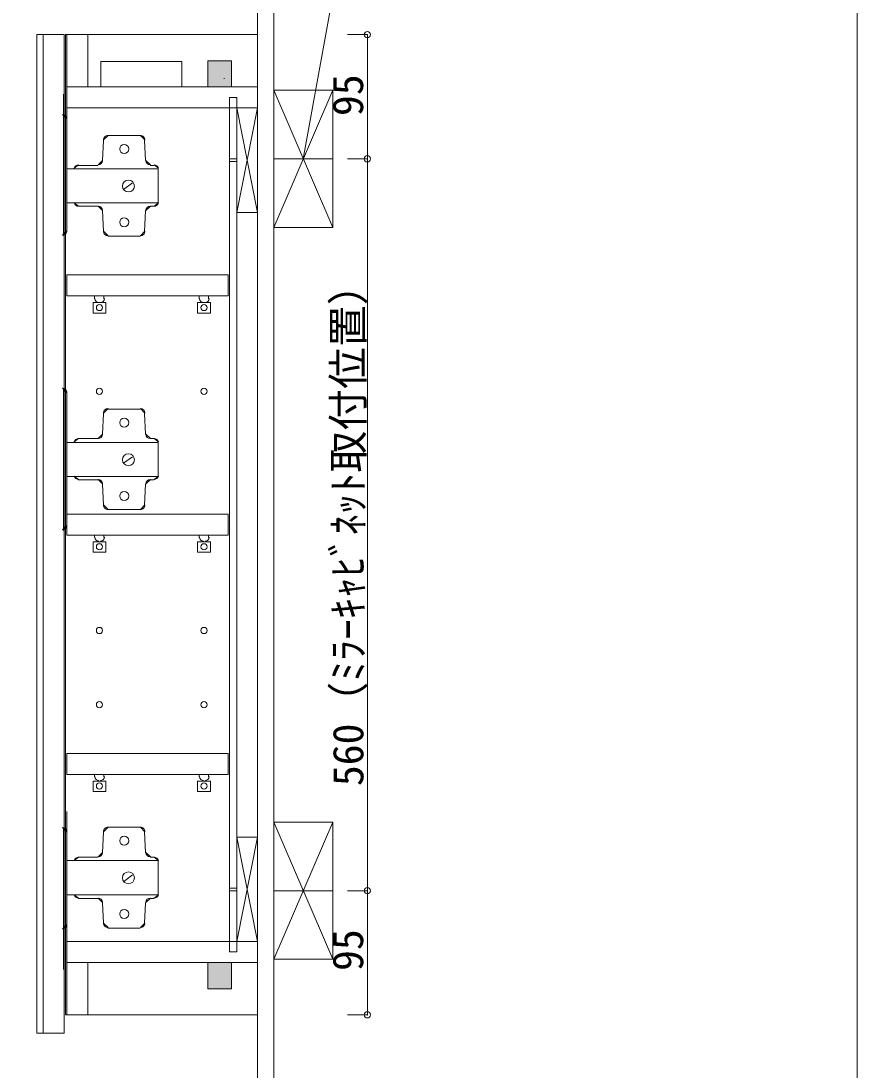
# Model space of a CAD drawing. Units: millimetres at full size, sheet at 1:8; details may follow other scales. Extents: x -1666 to 1665, y -1102 to 1102.
# Drawn here: x 1025 to 1665, y -115 to 688 of the extents above; entities that cross this region are included whole.
import ezdxf
from ezdxf.enums import TextEntityAlignment as Align

# ---------------------------------------------------------------- set-up
doc = ezdxf.new("R2010")
doc.units = ezdxf.units.MM
doc.header["$LTSCALE"] = 8
doc.header["$PDMODE"] = 32
doc.header["$PDSIZE"] = 4.8
doc.layers.add('0-0_0', color=7, linetype='Continuous', lineweight=15)
doc.layers.add('1-0', color=7, linetype='Continuous', lineweight=15)
doc.styles.add('ＭＳ ゴシック', font='')
doc.styles.get('ＭＳ ゴシック').set_extended_font_data('MS Gothic')

msp = doc.modelspace()

# ---------------------------------------------------------------- linework, layer by layer
at = {"layer": '0-0_0', "lineweight": 18}
msp.add_lwpolyline([(-1665.838, -1102.48), (1665.15, -1102.48), (1665.15, 1102.007), (-1665.838, 1102.007)], close=True, dxfattribs=at)
at = {"layer": '1-0'}
for p, q in [((1206.353, 761.647), (1206.353, -371.655)), ((1218.853, 761.647), (1218.853, 645.625)), ((1058.349, 677.817), (1037.349, 677.817)), ((1037.349, 677.817), (1037.349, -86.183)), ((1042.349, 677.817), (1042.349, -86.183)), ((1058.349, 663.817), (1058.349, 677.817)), ((1058.349, 677.817), (1058.349, -86.183)), ((1060.353, 637.821), (1060.353, 677.817)), ((1076.353, 637.821), (1076.353, 677.817)), ((1206.353, 632.821), (1206.353, 677.817)), ((1206.353, 662.821), (1206.353, -42.183)), ((1086.353, 657.321), (1086.353, 637.821)), ((1148.353, 657.321), (1086.353, 657.321)), ((1148.353, 657.321), (1148.353, 637.821)), ((1186.353, 657.821), (1186.353, 637.821)), ((1180.455, 644.321), (1180.964, 644.321)), ((1206.353, 647.821), (1206.353, 542.821)), ((1218.853, 645.625), (1218.853, -371.655)), ((1206.353, 637.821), (1060.353, 637.821)), ((1060.353, 621.821), (1060.353, 637.821)), ((1263.853, 635.321), (1218.853, 530.321)), ((1218.853, 635.321), (1263.853, 530.321)), ((1190.353, 629.808), (1190.353, -24.014)), ((1206.353, 621.821), (1060.353, 621.821)), ((1206.353, 621.821), (1190.353, 541.821)), ((1206.353, 541.821), (1190.353, 621.821)), ((1190.353, 582.821), (1184.853, 582.821)), ((1190.353, 580.821), (1184.853, 580.821)), ((1218.853, 582.821), (1263.853, 582.821)), ((1206.353, 541.821), (1190.353, 541.821)), ((1218.853, 530.321), (1263.853, 530.321)), ((1060.417, 493.91), (1060.417, 477.91)), ((1183.84, 493.91), (1060.417, 493.91)), ((1084.8, 472.815), (1085.892, 472.815)), ((1164.865, 472.815), (1165.957, 472.815)), ((1060.417, 310.853), (1060.417, 294.853)), ((1183.84, 310.853), (1060.417, 310.853)), ((1084.8, 289.758), (1085.892, 289.758)), ((1164.865, 289.758), (1165.957, 289.758)), ((1060.417, 127.796), (1060.417, 111.796)), ((1183.84, 127.796), (1060.417, 127.796)), ((1084.8, 106.701), (1085.892, 106.701)), ((1164.865, 106.701), (1165.957, 106.701)), ((1263.853, 75.317), (1218.853, -29.683)), ((1218.853, 75.317), (1263.853, -29.683)), ((1190.353, -16.183), (1206.353, 63.817)), ((1206.353, 62.987), (1206.353, -27.013)), ((1190.353, 24.817), (1184.853, 24.817)), ((1190.353, 22.817), (1184.853, 22.817)), ((1218.853, 22.817), (1263.853, 22.817)), ((1190.353, -24.014), (1184.853, -24.014)), ((1218.853, -29.683), (1263.853, -29.683)), ((1074.309, -32.183), (1060.353, -32.183)), ((1206.353, -32.183), (1060.417, -32.183)), ((1060.417, -32.183), (1060.417, -72.183)), ((1076.417, -32.183), (1076.417, -72.183)), ((1186.353, -32.183), (1186.353, -52.183)), ((1206.353, -72.183), (1206.353, -42.183)), ((1168.353, -52.183), (1186.353, -52.183)), ((1058.349, -86.183), (1037.349, -86.183)), ((1058.349, -85.183), (1058.349, -86.183))]:
    msp.add_line(p, q, dxfattribs=at)
at = {"layer": '1-0', "color": 4, "lineweight": 9}
for p, q in [((1290.365, 677.817), (1275.138, 677.817)), ((1290.365, 677.817), (1290.365, 592.821)), ((1290.365, 582.821), (1275.138, 582.821)), ((1290.365, 22.817), (1275.138, 22.817)), ((1290.365, -72.183), (1275.138, -72.183))]:
    msp.add_line(p, q, dxfattribs=at)
at = {"layer": '1-0', "color": 8, "lineweight": 18}
for p, q in [((1060.413, 613.281), (1056.955, 616.738)), ((1091.893, 600.725), (1088.435, 597.268)), ((1120.097, 597.268), (1116.64, 600.725)), ((1084.25, 578.162), (1087.704, 581.462)), ((1120.829, 581.462), (1124.282, 578.162)), ((1069.329, 578.162), (1065.981, 575.569)), ((1130.541, 575.569), (1127.194, 578.162)), ((1065.981, 549.093), (1069.329, 546.5)), ((1087.704, 543.199), (1084.25, 546.5)), ((1124.282, 546.5), (1120.829, 543.199)), ((1127.194, 546.5), (1130.541, 549.093)), ((1056.955, 524.287), (1060.413, 527.744)), ((1088.435, 527.393), (1091.893, 523.936)), ((1116.64, 523.936), (1120.097, 527.393)), ((1060.413, 403.85), (1056.955, 407.307)), ((1091.893, 391.658), (1088.435, 388.201)), ((1120.097, 388.201), (1116.64, 391.658)), ((1084.25, 368.731), (1087.704, 372.031)), ((1120.829, 372.031), (1124.282, 368.731)), ((1069.329, 368.731), (1065.981, 366.138)), ((1130.541, 366.138), (1127.194, 368.731)), ((1065.981, 340.025), (1069.329, 337.433)), ((1087.704, 334.132), (1084.25, 337.433)), ((1124.282, 337.433), (1120.829, 334.132)), ((1127.194, 337.433), (1130.541, 340.025)), ((1088.435, 317.962), (1091.893, 314.505)), ((1116.64, 314.505), (1120.097, 317.962)), ((1056.955, 298.856), (1060.413, 302.313)), ((1060.413, 67.587), (1056.955, 71.044)), ((1091.893, 71.395), (1088.435, 67.938)), ((1120.097, 67.938), (1116.64, 71.395)), ((1069.329, 48.467), (1065.981, 45.874)), ((1084.25, 48.831), (1087.704, 52.132)), ((1120.829, 52.132), (1124.282, 48.831)), ((1130.541, 45.874), (1127.194, 48.467)), ((1065.981, 19.762), (1069.329, 17.169)), ((1087.704, 13.869), (1084.25, 17.169)), ((1124.282, 17.169), (1120.829, 13.869)), ((1127.194, 17.169), (1130.541, 19.762)), ((1056.955, -6.407), (1060.413, -2.95)), ((1088.435, -1.937), (1091.893, -5.394)), ((1116.64, -5.394), (1120.097, -1.937))]:
    msp.add_line(p, q, dxfattribs=at)
at = {"layer": '1-0', "color": 1, "lineweight": 18}
msp.add_line((1184.776, 244.63), (1184.776, 256.64), dxfattribs=at)
at = {"layer": '1-0'}
for points in [[(1241.353, 582.821), (1266.168, 720.581), (1515.988, 720.581)], [(1059.353, 632.821), (1059.353, 677.817), (1206.353, 677.817)], [(1186.353, 657.821), (1168.353, 657.821), (1168.353, 637.821)], [(1218.853, 635.321), (1263.853, 635.321), (1263.853, 530.321)], [(1059.353, 632.821), (1059.353, -72.183), (1206.353, -72.183)], [(1190.353, 629.808), (1184.853, 629.808), (1184.853, -24.014)], [(1183.84, 493.91), (1183.84, 477.91), (1060.417, 477.91)], [(1088.803, 475.726), (1088.803, 477.91), (1081.525, 477.91), (1081.525, 475.726)], [(1168.868, 475.726), (1168.868, 477.91), (1161.589, 477.91), (1161.589, 475.726)], [(1183.84, 310.853), (1183.84, 294.853), (1060.417, 294.853)], [(1088.803, 293.033), (1088.803, 294.853), (1081.525, 294.853), (1081.525, 293.033)], [(1168.868, 293.033), (1168.868, 294.853), (1161.589, 294.853), (1161.589, 293.033)], [(1183.84, 127.796), (1183.84, 111.796), (1060.417, 111.796)], [(1088.803, 109.976), (1088.803, 111.796), (1081.525, 111.796), (1081.525, 109.976)], [(1168.868, 109.976), (1168.868, 111.796), (1161.589, 111.796), (1161.589, 109.976)], [(1218.853, 75.317), (1263.853, 75.317), (1263.853, -29.683)], [(1206.353, 63.817), (1190.353, 63.817), (1206.353, -16.183)], [(1206.353, -16.183), (1060.353, -16.183), (1060.353, -32.183)], [(1186.353, -32.183), (1168.353, -32.183), (1168.353, -52.183)]]:
    msp.add_lwpolyline(points, dxfattribs=at)
at = {"layer": '1-0', "color": 8, "lineweight": 18}
for points in [[(1057.813, 523.923), (1057.813, 632.374), (1057.813, 523.923)], [(1060.413, 629.099), (1060.413, 527.562), (1060.413, 629.099)], [(1088.435, 597.086), (1087.707, 581.437), (1088.435, 597.086)], [(1116.458, 600.725), (1091.711, 600.725), (1116.458, 600.725)], [(1120.461, 581.437), (1119.733, 597.086), (1120.461, 581.437)], [(1084.068, 577.798), (1069.147, 577.798), (1084.068, 577.798)], [(1127.012, 577.798), (1124.1, 577.798), (1127.012, 577.798)], [(1103.72, 559.237), (1110.635, 564.332), (1103.72, 559.237)], [(1084.068, 546.5), (1069.147, 546.5), (1084.068, 546.5)], [(1127.012, 546.5), (1124.1, 546.5), (1127.012, 546.5)], [(1088.435, 527.211), (1087.707, 543.224), (1088.435, 527.211)], [(1120.461, 543.224), (1119.733, 527.211), (1120.461, 543.224)], [(1116.458, 523.572), (1091.711, 523.572), (1116.458, 523.572)], [(1057.813, 298.492), (1057.813, 406.943), (1057.813, 298.492)], [(1060.413, 403.668), (1060.413, 302.131), (1060.413, 403.668)], [(1088.435, 388.019), (1087.707, 372.006), (1088.435, 388.019)], [(1116.458, 391.294), (1091.711, 391.294), (1116.458, 391.294)], [(1120.461, 372.006), (1119.733, 388.019), (1120.461, 372.006)], [(1084.068, 368.731), (1069.147, 368.731), (1084.068, 368.731)], [(1127.012, 368.731), (1124.1, 368.731), (1127.012, 368.731)], [(1103.72, 349.806), (1110.635, 354.901), (1103.72, 349.806)], [(1084.068, 337.069), (1069.147, 337.069), (1084.068, 337.069)], [(1088.435, 317.78), (1087.707, 333.793), (1088.435, 317.78)], [(1120.461, 333.793), (1119.733, 317.78), (1120.461, 333.793)], [(1127.012, 337.069), (1124.1, 337.069), (1127.012, 337.069)], [(1116.458, 314.505), (1091.711, 314.505), (1116.458, 314.505)], [(1060.413, 83.405), (1060.413, -18.132), (1060.413, 83.405)], [(1057.813, -37.407), (1057.813, 71.044), (1057.813, -37.407)], [(1088.435, 67.756), (1087.707, 51.743), (1088.435, 67.756)], [(1116.458, 71.395), (1091.711, 71.395), (1116.458, 71.395)], [(1120.461, 51.743), (1119.733, 67.756), (1120.461, 51.743)], [(1084.068, 48.467), (1069.147, 48.467), (1084.068, 48.467)], [(1127.012, 48.467), (1124.1, 48.467), (1127.012, 48.467)], [(1103.72, 29.543), (1110.635, 35.002), (1103.72, 29.543)], [(1084.068, 16.805), (1069.147, 16.805), (1084.068, 16.805)], [(1127.012, 16.805), (1124.1, 16.805), (1127.012, 16.805)], [(1088.435, -2.119), (1087.707, 13.53), (1088.435, -2.119)], [(1120.461, 13.53), (1119.733, -2.119), (1120.461, 13.53)], [(1116.458, -5.758), (1091.711, -5.758), (1116.458, -5.758)]]:
    msp.add_lwpolyline(points, dxfattribs=at)
at = {"layer": '1-0', "color": 4, "lineweight": 9}
msp.add_lwpolyline([(1290.365, 592.821), (1290.365, 12.817), (1290.365, -72.183)], dxfattribs=at)
at = {"layer": '1-0', "color": 8, "lineweight": 18}
for points in [[(1060.413, 575.25), (1130.287, 575.25), (1130.287, 549.047), (1060.413, 549.047), (1130.287, 549.047), (1130.287, 575.25)], [(1060.413, 365.819), (1130.287, 365.819), (1130.287, 339.616), (1060.413, 339.616), (1130.287, 339.616), (1130.287, 365.819)], [(1060.413, 45.92), (1130.287, 45.92), (1130.287, 19.717), (1060.413, 19.717), (1130.287, 19.717), (1130.287, 45.92)]]:
    msp.add_lwpolyline(points, close=True, dxfattribs=at)
at = {"layer": '1-0'}
for points in [[(1090.259, 472.815), (1090.259, 464.808), (1080.433, 464.808), (1080.433, 472.815)], [(1170.324, 472.815), (1170.324, 464.808), (1160.498, 464.808), (1160.498, 472.815)], [(1090.259, 289.758), (1090.259, 281.751), (1080.433, 281.751), (1080.433, 289.758)], [(1170.324, 289.758), (1170.324, 281.751), (1160.498, 281.751), (1160.498, 289.758)], [(1090.259, 106.701), (1090.259, 98.694), (1080.433, 98.694), (1080.433, 106.701)], [(1170.324, 106.701), (1170.324, 98.694), (1160.498, 98.694), (1160.498, 106.701)]]:
    msp.add_lwpolyline(points, close=True, dxfattribs=at)
at = {"layer": '1-0', "color": 8, "lineweight": 18}
for centre, radius in [((1104.266, 590.353), 3.457), ((1104.266, 590.353), 3.457), ((1107.542, 561.967), 4.549), ((1107.542, 561.967), 4.549), ((1104.266, 534.308), 3.457), ((1104.266, 534.308), 3.457), ((1104.266, 380.922), 3.457), ((1104.266, 380.922), 3.457), ((1107.542, 352.536), 4.549), ((1107.542, 352.536), 4.549), ((1104.266, 324.877), 3.457), ((1104.266, 324.877), 3.457), ((1104.266, 61.023), 3.457), ((1104.266, 61.023), 3.457), ((1107.542, 32.636), 4.549), ((1107.542, 32.636), 4.549), ((1104.266, 4.978), 3.457), ((1104.266, 4.978), 3.457)]:
    msp.add_circle(centre, radius, dxfattribs=at)
at = {"layer": '1-0'}
for centre in [(1085.346, 468.993), (1165.411, 468.993), (1085.346, 285.936), (1165.411, 285.936), (1085.346, 102.879), (1165.411, 102.879)]:
    msp.add_circle(centre, 2.365, dxfattribs=at)
at = {"layer": '1-0', "lineweight": 18}
for centre in [(1085.346, 468.993), (1165.411, 468.993), (1085.346, 404.942), (1165.411, 404.942), (1085.346, 285.936), (1165.411, 285.936), (1085.346, 221.885), (1165.411, 221.885), (1085.346, 165.111), (1165.411, 165.111), (1085.346, 102.879), (1165.411, 102.879)]:
    msp.add_circle(centre, 2.365, dxfattribs=at)
at = {"layer": '1-0', "color": 8, "lineweight": 18}
for centre, start, end in [((1056.955, 613.281), 359.99996, 90.00004), ((1091.893, 597.268), 89.99996, 180.00004), ((1116.64, 597.268), 359.99996, 90.00004), ((1084.25, 581.619), 269.99997, 357.39629), ((1124.282, 581.619), 182.60371, 270.00003), ((1069.329, 574.704), 90, 165.52001), ((1127.194, 574.704), 14.47999, 90), ((1069.329, 549.957), 194.47999, 270), ((1084.25, 543.042), 2.60371, 90.00003), ((1124.282, 543.042), 89.99997, 177.39629), ((1127.194, 549.957), 270, 345.52001), ((1056.955, 527.744), 269.99996, 0.00004), ((1091.893, 527.393), 179.99996, 270.00004), ((1116.64, 527.393), 269.99996, 0.00004), ((1056.955, 403.85), 359.99996, 90.00004), ((1091.893, 388.201), 89.99996, 180.00004), ((1116.64, 388.201), 359.99996, 90.00004), ((1084.25, 372.188), 269.99997, 357.39629), ((1124.282, 372.188), 182.60371, 270.00003), ((1069.329, 365.273), 90, 165.52001), ((1127.194, 365.273), 14.47999, 90), ((1069.329, 340.89), 194.47999, 270), ((1084.25, 333.975), 2.60371, 90.00003), ((1124.282, 333.975), 89.99997, 177.39629), ((1127.194, 340.89), 270, 345.52001), ((1091.893, 317.962), 179.99996, 270.00004), ((1116.64, 317.962), 269.99996, 0.00004), ((1056.955, 302.313), 269.99996, 0.00004), ((1056.955, 67.587), 359.99996, 90.00004), ((1091.893, 67.938), 89.99996, 180.00004), ((1116.64, 67.938), 359.99996, 90.00004), ((1069.329, 45.01), 90, 165.52001), ((1084.25, 52.289), 269.99997, 357.39629), ((1124.282, 52.289), 182.60371, 270.00003), ((1127.194, 45.01), 14.47999, 90), ((1069.329, 20.627), 194.47999, 270), ((1084.25, 13.712), 2.60371, 90.00003), ((1124.282, 13.712), 89.99997, 177.39629), ((1127.194, 20.627), 270, 345.52001), ((1056.955, -2.95), 269.99996, 0.00004), ((1091.893, -1.937), 179.99996, 270.00004), ((1116.64, -1.937), 269.99996, 0.00004)]:
    msp.add_arc(centre, 3.457, start, end, dxfattribs=at)
at = {"layer": '1-0'}
for centre, start, end in [((1084.982, 475.908), 180, 270), ((1086.074, 475.908), 270, 360), ((1165.047, 475.908), 180, 270), ((1166.139, 475.908), 270, 360), ((1084.982, 293.215), 180, 270), ((1086.074, 293.215), 270, 360), ((1165.047, 293.215), 180, 270), ((1166.139, 293.215), 270, 360), ((1084.982, 110.158), 180, 270), ((1086.074, 110.158), 270, 360), ((1165.047, 110.158), 180, 270), ((1166.139, 110.158), 270, 360)]:
    msp.add_arc(centre, 3.093, start, end, dxfattribs=at)
at = {"layer": '1-0', "color": 6}
for p in [(1290.365, 677.817), (1290.365, 582.821), (1290.365, 22.817), (1290.365, -72.183)]:
    msp.add_point(p, dxfattribs=at)
at = {"layer": '1-0', "color": 9}
for points in [[(1168.353, 657.821), (1168.353, 637.821), (1186.353, 657.821), (1186.353, 637.821)], [(1168.353, -32.183), (1168.353, -52.183), (1186.353, -32.183), (1186.353, -52.183)]]:
    msp.add_solid(points, dxfattribs=at)

# ---------------------------------------------------------------- texts
at = {"layer": '1-0', "style": 'ＭＳ ゴシック'}
for s, p in [('95', (1294.187, 615.517)), ('560（ﾐﾗｰｷｬﾋﾞﾈｯﾄ取付位置）', (1294.365, 102.819)), ('95', (1294.222, -38.62))]:
    msp.add_text(s, height=23.46, rotation=90, dxfattribs=at).set_placement(p, align=Align.BOTTOM_LEFT)

doc.saveas('drawing.dxf')
